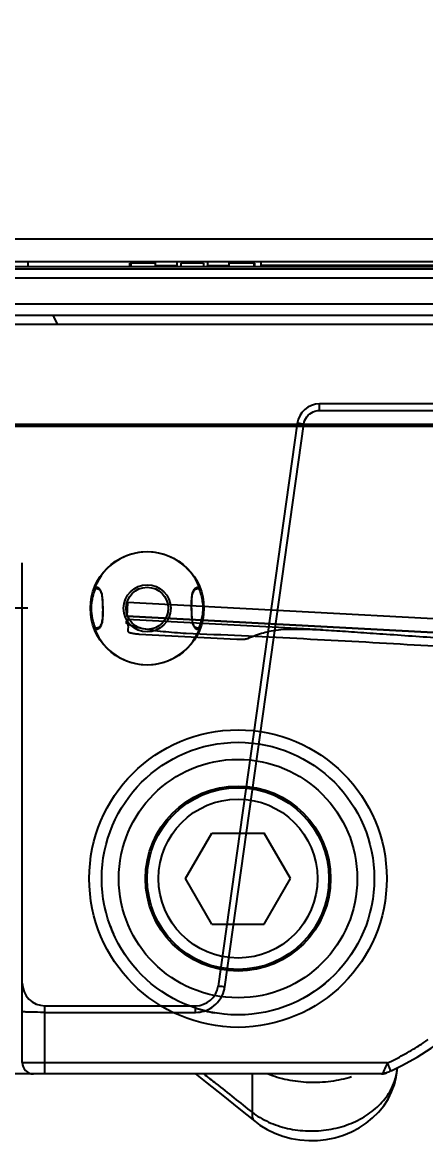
# Model space of a CAD drawing. Header units: millimetres. Extents: x -97344 to -49824, y -57049 to -40247.
# Drawn here: x -63265.7 to -63230.1, y -52856.7 to -52758.8 of the extents above; entities that cross this region are included whole.
import ezdxf

# ---------------------------------------------------------------- set-up
doc = ezdxf.new("R2010")
doc.units = ezdxf.units.MM
doc.header["$LTSCALE"] = 200
doc.header["$PDSIZE"] = -1
doc.linetypes.add('DOT_CENTER', pattern=[14, 12, -1, 0, -1])
for name, color, linetype in [('02___PRT_ALL_AXES', 7, 'Continuous'), ('1', 7, 'Continuous'), ('DIM', 3, 'Continuous'), ('LAY0001', 7, 'Continuous'), ('LAY0011', 7, 'Continuous')]:
    doc.layers.add(name, color=color, linetype=linetype)
doc.styles.add('TSSD_Dimension', font='tssdeng.shx', dxfattribs={"width": 0.7, "bigfont": 'hztxt.shx'})
doc.dimstyles.new('TSSD_20_20', dxfattribs={"dimtxt": 60, "dimasz": 20, "dimexe": 20, "dimexo": 50, "dimgap": 20, "dimtad": 1, "dimdec": 0, "dimzin": 0, "dimdsep": 46, "dimtxsty": 'TSSD_Dimension', "dimblk": 'ARCHTICK', "dimcen": 0, "dimdle": 20, "dimclrt": 7, "dimadec": 0, "dimazin": 0, "dimtfac": 1, "dimtdec": 0, "dimtix": 1, "dimtmove": 2, "dimatfit": 3, "dimfxl": 1, "dimtolj": 1, "dimtzin": 0, "dimarcsym": 0})

# ---------------------------------------------------------------- blocks, each defined once
blk = doc.blocks.new('23-D1024-A_DV_LOCATION_PIN_Absen-PL__338', base_point=(431.261, -3.18))
at = {"color": 7, "linetype": 'Continuous'}
for p, q in [((431.399, 3.03), (431.327, 2.692)), ((431.403, 3.045), (431.399, 3.03)), ((431.525, 3.457), (431.403, 3.045)), ((431.595, 3.644), (431.525, 3.457)), ((431.609, 3.057), (431.571, 2.897)), ((431.617, 3.699), (431.595, 3.644)), ((431.671, 3.28), (431.609, 3.057)), ((431.847, 3.704), (431.617, 3.699)), ((431.72, 3.436), (431.671, 3.28)), ((431.747, 3.513), (431.72, 3.436)), ((431.821, 3.569), (431.747, 3.513)), ((431.834, 3.57), (431.821, 3.569)), ((431.952, 3.537), (431.834, 3.57)), ((432.013, 3.547), (431.847, 3.704)), ((432.049, 3.464), (431.952, 3.537)), ((432.124, 3.287), (432.013, 3.547)), ((432.039, 3.479), (432.013, 3.547)), ((432.069, 3.433), (432.039, 3.479)), ((432.065, 3.452), (432.049, 3.464)), ((432.169, 3.06), (432.124, 3.287)), ((432.171, 3.044), (432.169, 3.06)), ((432.201, 2.701), (432.171, 3.044)), ((440.329, 3.044), (440.299, 2.701)), ((440.331, 3.06), (440.329, 3.044)), ((440.376, 3.287), (440.331, 3.06)), ((440.441, 3.466), (440.376, 3.287)), ((440.461, 3.479), (440.431, 3.433)), ((440.451, 3.464), (440.436, 3.453)), ((440.487, 3.547), (440.441, 3.466)), ((440.548, 3.537), (440.451, 3.464)), ((440.487, 3.547), (440.461, 3.479)), ((440.653, 3.704), (440.487, 3.547)), ((440.666, 3.57), (440.548, 3.537)), ((440.883, 3.699), (440.653, 3.704)), ((440.679, 3.569), (440.666, 3.57)), ((440.753, 3.513), (440.679, 3.569)), ((440.78, 3.436), (440.753, 3.513)), ((440.829, 3.28), (440.78, 3.436)), ((440.891, 3.057), (440.829, 3.28)), ((440.975, 3.457), (440.883, 3.699)), ((440.929, 2.897), (440.891, 3.057)), ((441.097, 3.045), (440.975, 3.457)), ((441.101, 3.03), (441.097, 3.045)), ((441.164, 2.741), (441.101, 3.03)), ((431.327, 2.692), (431.261, 2.149)), ((431.261, 2.149), (431.261, 1.49)), ((431.497, 2.489), (431.458, 2.104)), ((431.458, 2.104), (431.458, 1.535)), ((431.51, 2.579), (431.497, 2.489)), ((431.567, 2.883), (431.51, 2.579)), ((431.571, 2.897), (431.567, 2.883)), ((432.209, 2.473), (432.201, 2.701)), ((432.213, 2.152), (432.209, 2.473)), ((432.213, 1.488), (432.213, 2.152)), ((440.291, 2.473), (440.287, 2.152)), ((440.287, 2.152), (440.287, 1.488)), ((440.294, 2.584), (440.291, 2.473)), ((440.299, 2.701), (440.294, 2.584)), ((440.933, 2.883), (440.929, 2.897)), ((440.99, 2.579), (440.933, 2.883)), ((441.003, 2.489), (440.99, 2.579)), ((441.042, 2.104), (441.003, 2.489)), ((441.042, 1.535), (441.042, 2.104)), ((441.173, 2.692), (441.164, 2.741)), ((441.239, 2.149), (441.173, 2.692)), ((441.25, 1.82), (441.239, 2.149)), ((431.261, 1.49), (431.327, 0.948)), ((431.458, 1.535), (431.497, 1.15)), ((431.497, 1.15), (431.51, 1.06)), ((431.51, 1.06), (431.567, 0.756)), ((432.201, 0.938), (432.209, 1.166)), ((432.209, 1.166), (432.213, 1.488)), ((440.287, 1.488), (440.291, 1.166)), ((440.291, 1.166), (440.294, 1.055)), ((440.294, 1.055), (440.299, 0.938)), ((440.933, 0.756), (440.99, 1.06)), ((440.99, 1.06), (441.003, 1.15)), ((441.003, 1.15), (441.042, 1.535)), ((441.173, 0.948), (441.239, 1.49)), ((441.239, 1.49), (441.25, 1.82)), ((431.327, 0.948), (431.399, 0.61)), ((431.399, 0.61), (431.403, 0.594)), ((431.403, 0.594), (431.525, 0.183)), ((431.525, 0.183), (431.595, -0.005)), ((431.567, 0.756), (431.571, 0.742)), ((431.571, 0.742), (431.609, 0.583)), ((431.609, 0.583), (431.671, 0.359)), ((431.671, 0.359), (431.72, 0.203)), ((431.72, 0.203), (431.747, 0.126)), ((431.747, 0.126), (431.821, 0.07)), ((431.821, 0.07), (431.834, 0.07)), ((431.834, 0.07), (431.952, 0.102)), ((431.847, -0.064), (432.013, 0.092)), ((431.952, 0.102), (432.049, 0.175)), ((432.013, 0.092), (432.124, 0.353)), ((432.013, 0.092), (432.039, 0.16)), ((432.039, 0.16), (432.069, 0.206)), ((432.049, 0.175), (432.065, 0.187)), ((432.124, 0.353), (432.169, 0.58)), ((432.169, 0.58), (432.171, 0.595)), ((432.171, 0.595), (432.201, 0.938)), ((440.299, 0.938), (440.329, 0.595)), ((440.329, 0.595), (440.331, 0.58)), ((440.331, 0.58), (440.376, 0.353)), ((440.376, 0.353), (440.441, 0.173)), ((440.431, 0.206), (440.461, 0.16)), ((440.436, 0.187), (440.451, 0.175)), ((440.441, 0.173), (440.487, 0.092)), ((440.451, 0.175), (440.548, 0.102)), ((440.461, 0.16), (440.487, 0.092)), ((440.487, 0.092), (440.653, -0.064)), ((440.548, 0.102), (440.666, 0.07)), ((440.666, 0.07), (440.679, 0.07)), ((440.679, 0.07), (440.753, 0.126)), ((440.753, 0.126), (440.78, 0.203)), ((440.78, 0.203), (440.829, 0.359)), ((440.829, 0.359), (440.891, 0.583)), ((440.883, -0.06), (440.975, 0.183)), ((440.891, 0.583), (440.929, 0.742)), ((440.929, 0.742), (440.933, 0.756)), ((440.975, 0.183), (441.097, 0.594)), ((441.097, 0.594), (441.101, 0.61)), ((441.101, 0.61), (441.164, 0.898)), ((441.164, 0.898), (441.173, 0.948)), ((431.595, -0.005), (431.617, -0.06)), ((431.617, -0.06), (431.847, -0.064)), ((440.653, -0.064), (440.883, -0.06))]:
    blk.add_line(p, q, dxfattribs=at)
at = {"color": 140, "linetype": 'Continuous'}
for p, q in [((431.747, 3.513), (431.617, 3.699)), ((431.847, 3.704), (431.952, 3.537)), ((440.548, 3.537), (440.653, 3.704)), ((440.883, 3.699), (440.753, 3.513)), ((431.617, -0.06), (431.747, 0.126)), ((431.952, 0.102), (431.847, -0.064)), ((440.653, -0.064), (440.548, 0.102)), ((440.753, 0.126), (440.883, -0.06))]:
    blk.add_line(p, q, dxfattribs=at)
for radius in [2.276, 1.382]:
    blk.add_circle((436.25, 1.82), radius, dxfattribs=at)
at = {"color": 7, "linetype": 'Continuous'}
for start, end in [(22.07712, 157.92288), (202.07712, 337.92288)]:
    blk.add_arc((436.25, 1.82), 5, start, end, dxfattribs=at)
at = {"color": 140, "linetype": 'Continuous'}
for start, end in [(23.16781, 156.83219), (203.16781, 336.83219)]:
    blk.add_arc((436.25, 1.82), 4.789, start, end, dxfattribs=at)
at = {"layer": '1', "color": 1, "linetype": 'DOT_CENTER'}
for p, q in [((436.25, 8.82), (436.25, -5.18)), ((443.25, 1.82), (429.25, 1.82))]:
    blk.add_line(p, q, dxfattribs=at)
blk = doc.blocks.new('PH_23_COMPONENTS_BASESTAND-0_5m_Absen-PL__347', base_point=(431.261, -23.18))
blk.add_blockref('23-D1024-A_DV_LOCATION_PIN_Absen-PL__338', (431.261, -3.18))
blk = doc.blocks.new('23-D1020-B_EXTRUSION-MAIN-BODY_BASESTAND-0_5m_Absen-PL__363', base_point=(418.75, -61.98))
at = {"color": 7, "linetype": 'Continuous'}
for p, q in [((892.007, 18.02), (441.246, 18.02)), ((892.007, 17.82), (441.246, 17.82))]:
    blk.add_line(p, q, dxfattribs=at)
for radius in [13.1, 12]:
    blk.add_circle((461.75, -21.98), radius, dxfattribs=at)
blk = doc.blocks.new('P01_LEG_M16xL80mm_STAINLESS-STEEL__382', base_point=(453.75, -29.98))
at = {"color": 7, "linetype": 'Continuous'}
for p, q in [((457.131, -21.98), (459.441, -17.98)), ((459.441, -17.98), (464.059, -17.98)), ((466.369, -21.98), (464.059, -17.98)), ((459.441, -25.98), (457.131, -21.98)), ((464.059, -25.98), (466.369, -21.98)), ((459.441, -25.98), (464.059, -25.98))]:
    blk.add_line(p, q, dxfattribs=at)
for radius in [8, 7]:
    blk.add_circle((461.75, -21.98), radius, dxfattribs=at)
blk = doc.blocks.new('23-B0029-B_ADJUSTABLE-M16xL80_FOOT-Ø64-STAINLESS-STEEL__383', base_point=(453.75, -29.98))
blk.add_blockref('P01_LEG_M16xL80mm_STAINLESS-STEEL__382', (453.75, -29.98))
blk = doc.blocks.new('23-D0466-B_FOOT-FLANGE_BASESTAND_Absen-M2_9__384', base_point=(450.474, -33.798))
at = {"color": 7, "linetype": 'Continuous'}
for radius in [10.5, 8.15]:
    blk.add_circle((461.75, -21.98), radius, dxfattribs=at)
for start, end in [(199.99998, 203.99999), (299.99994, 311.99996), (252.00008, 260.00013)]:
    blk.add_arc((461.75, -21.98), 12, start, end, dxfattribs=at)
blk = doc.blocks.new('PH_23_FOOT-FLANGE_Absen-M2_9__385', base_point=(450.474, -33.798))
blk.add_blockref('23-D0466-B_FOOT-FLANGE_BASESTAND_Absen-M2_9__384', (450.474, -33.798))
blk = doc.blocks.new('23-A0234-B_FOOT_BASESTAND_Absen-M2_9__386', base_point=(450.474, -33.798))
for name, p in [('PH_23_FOOT-FLANGE_Absen-M2_9__385', (450.474, -33.798)), ('23-B0029-B_ADJUSTABLE-M16xL80_FOOT-Ø64-STAINLESS-STEEL__383', (453.75, -29.98))]:
    blk.add_blockref(name, p)
blk = doc.blocks.new('Top1', base_point=(668.75, -75.52))
for name, p in [('23-D1020-B_EXTRUSION-MAIN-BODY_BASESTAND-0_5m_Absen-PL__363', (418.75, -61.98)), ('PH_23_COMPONENTS_BASESTAND-0_5m_Absen-PL__347', (431.261, -23.18)), ('23-A0234-B_FOOT_BASESTAND_Absen-M2_9__386', (450.474, -33.798))]:
    blk.add_blockref(name, p)
blk = doc.blocks.new('*U1521')
blk.add_blockref('Top1', (0, -50.114))
blk = doc.blocks.new('*U1522')
at = {"layer": 'DIM', "color": 0, "linetype": 'ByBlock', "lineweight": -2, "transparency": 16777216}
blk.add_blockref('*U1521', (6500, 0), dxfattribs=at)
blk = doc.blocks.new('2250')
at = {"color": 7, "linetype": 'Continuous'}
for p, q in [((-45337.856, -64404.84), (-45577.425, -64404.84)), ((-45337.856, -64406.84), (-45577.211, -64406.84)), ((-45577.168, -64407.24), (-45337.931, -64407.24)), ((-45571.361, -64407.443), (-45487.361, -64407.443)), ((-45554.311, -64407.24), (-45554.311, -64406.94)), ((-45552.033, -64406.94), (-45554.311, -64406.94)), ((-45554.226, -64406.94), (-45554.226, -64407.24)), ((-45552.033, -64407.148), (-45552.033, -64406.84)), ((-45552.033, -64407.148), (-45551.915, -64407.195)), ((-45552.033, -64407.148), (-45550.178, -64407.148)), ((-45551.915, -64407.24), (-45551.915, -64407.195)), ((-45550.178, -64406.84), (-45550.178, -64407.148)), ((-45550.08, -64407.24), (-45550.178, -64407.148)), ((-45549.811, -64406.94), (-45549.811, -64407.24)), ((-45547.811, -64406.94), (-45549.811, -64406.94)), ((-45549.69, -64406.94), (-45549.69, -64406.84)), ((-45547.932, -64406.84), (-45547.932, -64406.94)), ((-45547.811, -64406.94), (-45547.811, -64407.24)), ((-45547.443, -64407.148), (-45547.541, -64407.24)), ((-45547.443, -64407.148), (-45547.443, -64406.84)), ((-45547.443, -64407.148), (-45545.589, -64407.148)), ((-45545.707, -64407.195), (-45545.589, -64407.148)), ((-45545.707, -64407.24), (-45545.707, -64407.195)), ((-45545.589, -64406.84), (-45545.589, -64407.148)), ((-45543.311, -64406.94), (-45545.589, -64406.94)), ((-45543.396, -64406.94), (-45543.396, -64407.24)), ((-45543.311, -64407.24), (-45543.311, -64406.94)), ((-45571.361, -64408.24), (-45487.361, -64408.24)), ((-45576.815, -64410.54), (-45438.201, -64410.54)), ((-45341.981, -64411.54), (-45576.708, -64411.54)), ((-45099.048, -64412.34), (-45576.514, -64412.34)), ((-45537.594, -64419.919), (-45537.594, -64419.34)), ((-45522.36, -64419.34), (-45537.594, -64419.34)), ((-45537.594, -64419.919), (-45522.36, -64419.919)), ((-45539.574, -64421.061), (-45546.539, -64470.618)), ((-45545.945, -64470.681), (-45538.98, -64421.124)), ((-45552.778, -64432.373), (-45552.786, -64432.373)), ((-45563.781, -64477.34), (-45563.781, -64433.34)), ((-45557.378, -64435.461), (-45557.413, -64435.458)), ((-45557.32, -64435.595), (-45557.303, -64435.594)), ((-45557.303, -64435.594), (-45557.298, -64435.594)), ((-45548.267, -64435.585), (-45548.262, -64435.585)), ((-45548.262, -64435.585), (-45548.245, -64435.586)), ((-45548.245, -64435.586), (-45548.239, -64435.6)), ((-45548.245, -64435.586), (-45548.239, -64435.6)), ((-45548.152, -64435.449), (-45548.187, -64435.452)), ((-45557.681, -64437.344), (-45557.781, -64437.345)), ((-45556.698, -64437.343), (-45556.685, -64437.343)), ((-45548.864, -64437.336), (-45548.877, -64437.336)), ((-45547.881, -64437.335), (-45547.781, -64437.335)), ((-45557.409, -64439.231), (-45557.375, -64439.227)), ((-45557.317, -64439.093), (-45557.323, -64439.079)), ((-45557.317, -64439.093), (-45557.323, -64439.079)), ((-45557.299, -64439.094), (-45557.316, -64439.093)), ((-45557.295, -64439.094), (-45557.299, -64439.094)), ((-45548.259, -64439.085), (-45548.263, -64439.085)), ((-45548.241, -64439.084), (-45548.259, -64439.085)), ((-45548.183, -64439.218), (-45548.148, -64439.222)), ((-45552.783, -64442.306), (-45552.776, -64442.306)), ((-45561.781, -64478.34), (-45561.781, -64472.34)), ((-45561.781, -64472.34), (-45548.519, -64472.34)), ((-45561.781, -64472.919), (-45548.519, -64472.919)), ((-45548.519, -64472.919), (-45548.519, -64472.34)), ((-45563.768, -64477.344), (-45563.781, -64477.34)), ((-45531.635, -64477.375), (-45561.781, -64477.375)), ((-45531.298, -64478.072), (-45530.343, -64477.605)), ((-45530.753, -64477.95), (-45530.747, -64477.803)), ((-45530.748, -64477.814), (-45530.747, -64477.803)), ((-45530.747, -64477.814), (-45530.746, -64477.803)), ((-45532.14, -64478.34), (-45573.055, -64478.34)), ((-45548.532, -64478.34), (-45547.496, -64479.158)), ((-45543.538, -64478.34), (-45543.538, -64481.718))]:
    blk.add_line(p, q, dxfattribs=at)
for points in [[(-45557.299, -64435.594), (-45557.207, -64435.602), (-45557.123, -64435.625), (-45557.048, -64435.662), (-45556.983, -64435.711), (-45556.93, -64435.77), (-45556.885, -64435.838), (-45556.847, -64435.915), (-45556.814, -64436), (-45556.786, -64436.097), (-45556.763, -64436.204), (-45556.745, -64436.322), (-45556.73, -64436.451), (-45556.718, -64436.589), (-45556.71, -64436.737), (-45556.704, -64436.891), (-45556.701, -64437.051), (-45556.699, -64437.215), (-45556.698, -64437.343)], [(-45548.864, -64437.336), (-45548.863, -64437.203), (-45548.861, -64437.038), (-45548.858, -64436.88), (-45548.853, -64436.731), (-45548.845, -64436.59), (-45548.835, -64436.456), (-45548.821, -64436.33), (-45548.803, -64436.211), (-45548.78, -64436.101), (-45548.752, -64435.999), (-45548.718, -64435.907), (-45548.677, -64435.826), (-45548.63, -64435.756), (-45548.576, -64435.698), (-45548.514, -64435.651), (-45548.442, -64435.616), (-45548.359, -64435.594), (-45548.266, -64435.585)], [(-45556.698, -64437.343), (-45556.698, -64437.476), (-45556.7, -64437.642), (-45556.703, -64437.799), (-45556.709, -64437.948), (-45556.716, -64438.089), (-45556.727, -64438.223), (-45556.74, -64438.35), (-45556.758, -64438.468), (-45556.781, -64438.579), (-45556.809, -64438.68), (-45556.844, -64438.772), (-45556.884, -64438.853), (-45556.932, -64438.923), (-45556.986, -64438.981), (-45557.048, -64439.028), (-45557.119, -64439.063), (-45557.203, -64439.086), (-45557.295, -64439.094)], [(-45548.263, -64439.085), (-45548.355, -64439.077), (-45548.439, -64439.054), (-45548.514, -64439.017), (-45548.578, -64438.968), (-45548.631, -64438.909), (-45548.676, -64438.841), (-45548.715, -64438.765), (-45548.747, -64438.679), (-45548.775, -64438.582), (-45548.798, -64438.475), (-45548.817, -64438.357), (-45548.832, -64438.229), (-45548.843, -64438.09), (-45548.852, -64437.943), (-45548.857, -64437.788), (-45548.861, -64437.628), (-45548.863, -64437.465), (-45548.864, -64437.336)], [(-45530.343, -64477.605), (-45528.997, -64476.86), (-45527.763, -64476.067), (-45527.566, -64475.928)], [(-45531.011, -64479.284), (-45530.844, -64478.622), (-45530.753, -64477.95)], [(-45547.496, -64479.158), (-45546.128, -64480.247), (-45544.697, -64481.391), (-45543.308, -64482.504)], [(-45543.308, -64482.504), (-45542.852, -64482.842), (-45542.219, -64483.228), (-45541.543, -64483.555), (-45540.83, -64483.819), (-45540.089, -64484.017), (-45539.328, -64484.146), (-45538.554, -64484.205), (-45537.776, -64484.193), (-45537.003, -64484.11), (-45536.243, -64483.957), (-45535.504, -64483.735), (-45534.796, -64483.446), (-45534.124, -64483.095), (-45533.498, -64482.683), (-45532.923, -64482.218), (-45532.406, -64481.703), (-45531.953, -64481.145), (-45531.567, -64480.552), (-45531.253, -64479.93), (-45531.011, -64479.284)]]:
    blk.add_lwpolyline(points, dxfattribs=at)
for radius in [5, 2.072, 1.856]:
    blk.add_circle((-45552.781, -64437.34), radius, dxfattribs=at)
for centre, radius, start, end in [((-45537.594, -64421.34), 2, 90, 172), ((-45552.781, -64437.34), 4.967, 90.05661, 157.77864), ((-45552.781, -64437.34), 4.967, 22.33456, 89.97147), ((-45557.32, -64435.495), 0.1, 157.93247, 270.03655), ((-45557.298, -64435.521), 0.0729, 257.78047, 269.6293), ((-45548.267, -64435.512), 0.0728, 270.55404, 282.66442), ((-45548.245, -64435.486), 0.1, 270.06224, 22.18925), ((-45557.317, -64439.193), 0.1, 90.06223, 202.18926), ((-45552.781, -64437.34), 4.967, 202.33456, 269.97147), ((-45557.295, -64439.167), 0.0728, 90.55429, 102.66442), ((-45552.781, -64437.34), 4.967, 270.05661, 337.77864), ((-45548.263, -64439.158), 0.0729, 77.78047, 89.62916), ((-45548.241, -64439.184), 0.1, 337.93247, 90.03656), ((-45561.781, -64470.34), 2, 180, 270), ((-45548.519, -64470.34), 2, 270, 352), ((-45548.524, -64470.317), 2.605, 343.83737, 351.97529), ((-45540.92, -64456.909), 22.466, 298.42407, 302.51546), ((-45539.501, -64459.165), 19.801, 302.56386, 304.01127), ((-45538.709, -64460.34), 18.384, 304.01192, 305.50943), ((-45542.267, -64454.452), 25.269, 294.88349, 298.45933), ((-45562.781, -64477.34), 1, 180, 270), ((-45488.335, -64457.307), 47.724, 204.86521, 205.12173), ((-45532.141, -64477.268), 1.072, 270.02933, 286.08536), ((-45532.139, -64477.277), 1.062, 286.12867, 294.24464), ((-45535.907, -64477.254), 5.213, 331.52629, 333.6485)]:
    blk.add_arc(centre, radius, start, end, dxfattribs=at)
blk.add_ellipse((-45570.181, -64416.969), major_axis=(0, 10.619), ratio=0.996166, start_param=-1.119749, end_param=-1.034134, dxfattribs=at)
for points, knots in [([(-45538.98, -64421.124), (-45538.947, -64420.893), (-45538.762, -64420.44), (-45538.378, -64420.136), (-45538.165, -64420.041)], [0, 0, 0, 0, 0.500096, 1, 1, 1, 1]), ([(-45538.98, -64421.124), (-45539.055, -64421.113), (-45539.191, -64421.098), (-45539.388, -64421.064), (-45539.482, -64421.077), (-45539.572, -64421.046), (-45539.574, -64421.061)], [0, 0, 0, 0, 0.381978, 0.706507, 0.922778, 1, 1, 1, 1]), ([(-45557.681, -64437.344), (-45557.681, -64437.125), (-45557.65, -64436.714), (-45557.523, -64436.128), (-45557.395, -64435.769), (-45557.32, -64435.595)], [0, 0, 0, 0, 0.366883, 0.683641, 1, 1, 1, 1]), ([(-45557.314, -64435.592), (-45557.325, -64435.59), (-45557.349, -64435.578), (-45557.375, -64435.545), (-45557.385, -64435.503), (-45557.382, -64435.474), (-45557.378, -64435.461)], [0, 0, 0, 0, 0.216763, 0.472652, 0.746531, 1, 1, 1, 1]), ([(-45556.685, -64437.343), (-45556.685, -64437.217), (-45556.686, -64437.028), (-45556.693, -64436.78), (-45556.7, -64436.601), (-45556.712, -64436.43), (-45556.73, -64436.268), (-45556.755, -64436.117), (-45556.796, -64435.941), (-45556.857, -64435.784), (-45556.944, -64435.658), (-45557.015, -64435.584), (-45557.096, -64435.527), (-45557.216, -64435.476), (-45557.314, -64435.464), (-45557.378, -64435.461)], [0, 0, 0, 0, 0.171104, 0.254536, 0.335477, 0.413055, 0.486502, 0.555438, 0.619296, 0.730701, 0.779701, 0.825505, 0.869244, 0.912249, 1, 1, 1, 1]), ([(-45548.877, -64437.336), (-45548.877, -64437.209), (-45548.875, -64436.961), (-45548.865, -64436.6), (-45548.839, -64436.269), (-45548.786, -64435.981), (-45548.708, -64435.776), (-45548.622, -64435.649), (-45548.55, -64435.575), (-45548.469, -64435.519), (-45548.35, -64435.466), (-45548.252, -64435.452), (-45548.187, -64435.452)], [0, 0, 0, 0, 0.171102, 0.335479, 0.48663, 0.619158, 0.730777, 0.7798, 0.825516, 0.869217, 0.91222, 1, 1, 1, 1]), ([(-45548.251, -64435.583), (-45548.239, -64435.581), (-45548.215, -64435.568), (-45548.191, -64435.536), (-45548.18, -64435.495), (-45548.183, -64435.466), (-45548.187, -64435.452)], [0, 0, 0, 0, 0.2305, 0.47668, 0.736748, 1, 1, 1, 1]), ([(-45548.245, -64435.586), (-45548.245, -64435.586), (-45548.245, -64435.586), (-45548.245, -64435.586), (-45548.245, -64435.586)], [0, 0, 0, 0, 0.63971, 1, 1, 1, 1]), ([(-45548.239, -64435.6), (-45548.158, -64435.788), (-45548.03, -64436.155), (-45547.909, -64436.738), (-45547.881, -64437.128), (-45547.881, -64437.335)], [0, 0, 0, 0, 0.34485, 0.651253, 1, 1, 1, 1]), ([(-45557.323, -64439.079), (-45557.403, -64438.891), (-45557.531, -64438.524), (-45557.652, -64437.941), (-45557.681, -64437.552), (-45557.681, -64437.344)], [0, 0, 0, 0, 0.34485, 0.651254, 1, 1, 1, 1]), ([(-45556.685, -64437.343), (-45556.684, -64437.47), (-45556.686, -64437.719), (-45556.697, -64438.079), (-45556.723, -64438.41), (-45556.775, -64438.698), (-45556.853, -64438.904), (-45556.94, -64439.03), (-45557.012, -64439.104), (-45557.093, -64439.161), (-45557.212, -64439.213), (-45557.31, -64439.227), (-45557.375, -64439.227)], [0, 0, 0, 0, 0.171101, 0.335478, 0.486629, 0.61916, 0.730777, 0.779799, 0.825515, 0.869217, 0.91222, 1, 1, 1, 1]), ([(-45548.877, -64437.336), (-45548.876, -64437.462), (-45548.876, -64437.651), (-45548.869, -64437.899), (-45548.861, -64438.078), (-45548.849, -64438.249), (-45548.831, -64438.411), (-45548.807, -64438.562), (-45548.766, -64438.738), (-45548.704, -64438.895), (-45548.618, -64439.021), (-45548.546, -64439.095), (-45548.465, -64439.152), (-45548.346, -64439.203), (-45548.248, -64439.215), (-45548.183, -64439.218)], [0, 0, 0, 0, 0.171105, 0.254537, 0.335479, 0.413058, 0.486508, 0.555456, 0.619315, 0.730687, 0.779696, 0.825506, 0.869245, 0.912251, 1, 1, 1, 1]), ([(-45547.881, -64437.335), (-45547.881, -64437.555), (-45547.911, -64437.965), (-45548.039, -64438.551), (-45548.166, -64438.91), (-45548.241, -64439.084)], [0, 0, 0, 0, 0.366883, 0.683641, 1, 1, 1, 1]), ([(-45557.311, -64439.096), (-45557.323, -64439.099), (-45557.347, -64439.111), (-45557.371, -64439.144), (-45557.382, -64439.185), (-45557.379, -64439.213), (-45557.375, -64439.227)], [0, 0, 0, 0, 0.230501, 0.47668, 0.736748, 1, 1, 1, 1]), ([(-45557.316, -64439.093), (-45557.316, -64439.093), (-45557.317, -64439.093), (-45557.317, -64439.093), (-45557.317, -64439.093)], [0, 0, 0, 0, 0.639711, 1, 1, 1, 1]), ([(-45548.248, -64439.087), (-45548.236, -64439.089), (-45548.212, -64439.101), (-45548.187, -64439.134), (-45548.176, -64439.176), (-45548.179, -64439.205), (-45548.183, -64439.218)], [0, 0, 0, 0, 0.216764, 0.472653, 0.746533, 1, 1, 1, 1]), ([(-45545.945, -64470.681), (-45546.02, -64470.67), (-45546.156, -64470.655), (-45546.352, -64470.62), (-45546.447, -64470.634), (-45546.537, -64470.603), (-45546.539, -64470.618)], [0, 0, 0, 0, 0.381978, 0.706507, 0.922778, 1, 1, 1, 1]), ([(-45563.712, -64472.867), (-45563.729, -64472.865), (-45563.746, -64472.86), (-45563.781, -64472.855), (-45563.781, -64472.849)], [0, 0, 0, 0, 0.726733, 1, 1, 1, 1]), ([(-45563.195, -64472.898), (-45563.253, -64472.896), (-45563.425, -64472.889), (-45563.598, -64472.882), (-45563.712, -64472.867)], [0, 0, 0, 0, 0.332921, 1, 1, 1, 1]), ([(-45561.781, -64472.919), (-45561.91, -64472.919), (-45562.382, -64472.917), (-45562.853, -64472.91), (-45563.195, -64472.898)], [0, 0, 0, 0, 0.274371, 1, 1, 1, 1]), ([(-45563.25, -64477.363), (-45563.315, -64477.362), (-45563.487, -64477.356), (-45563.661, -64477.36), (-45563.768, -64477.344)], [0, 0, 0, 0, 0.376763, 1, 1, 1, 1]), ([(-45561.781, -64477.375), (-45561.917, -64477.375), (-45562.407, -64477.374), (-45562.897, -64477.37), (-45563.25, -64477.363)], [0, 0, 0, 0, 0.278907, 1, 1, 1, 1]), ([(-45531.636, -64477.375), (-45531.667, -64477.446), (-45531.771, -64477.702), (-45531.9, -64477.946), (-45531.977, -64478.129)], [0, 0, 0, 0, 0.280544, 1, 1, 1, 1]), ([(-45531.299, -64478.069), (-45531.401, -64478.117), (-45531.536, -64478.178), (-45531.671, -64478.234), (-45531.703, -64478.246)], [0, 0, 0, 0, 0.773951, 1, 1, 1, 1]), ([(-45531.298, -64478.072), (-45531.311, -64478.075), (-45531.323, -64477.996), (-45531.384, -64477.927), (-45531.453, -64477.754), (-45531.513, -64477.637), (-45531.545, -64477.568)], [0, 0, 0, 0, 0.071587, 0.276773, 0.596387, 1, 1, 1, 1]), ([(-45531.236, -64479.568), (-45531.099, -64479.291), (-45530.877, -64478.719), (-45530.77, -64478.115), (-45530.747, -64477.814)], [0, 0, 0, 0, 0.505795, 1, 1, 1, 1]), ([(-45547.795, -64478.339), (-45547.44, -64478.619), (-45546.019, -64479.742), (-45544.602, -64480.872), (-45543.538, -64481.718)], [0, 0, 0, 0, 0.249638, 1, 1, 1, 1]), ([(-45534.8, -64478.604), (-45535.388, -64478.792), (-45536.626, -64479.059), (-45538.528, -64479.146), (-45540.412, -64478.926), (-45541.617, -64478.571), (-45542.183, -64478.34)], [0, 0, 0, 0, 0.246501, 0.501935, 0.756355, 1, 1, 1, 1]), ([(-45532.033, -64478.242), (-45532.041, -64478.256), (-45532.064, -64478.298), (-45532.107, -64478.34), (-45532.14, -64478.34)], [0, 0, 0, 0, 0.333012, 1, 1, 1, 1]), ([(-45531.703, -64478.246), (-45531.773, -64478.287), (-45531.901, -64478.298), (-45532.007, -64478.259), (-45532.035, -64478.246)], [0, 0, 0, 0, 0.722158, 1, 1, 1, 1]), ([(-45543.538, -64481.718), (-45543.093, -64482.057), (-45542.092, -64482.642), (-45540.416, -64483.194), (-45538.613, -64483.418), (-45536.789, -64483.298), (-45535.049, -64482.843), (-45533.493, -64482.078), (-45532.21, -64481.046), (-45531.568, -64480.188), (-45531.325, -64479.739)], [0, 0, 0, 0, 0.121657, 0.249639, 0.381555, 0.514353, 0.644852, 0.770281, 0.888804, 1, 1, 1, 1]), ([(-45543.538, -64481.718), (-45543.546, -64481.803), (-45543.55, -64481.963), (-45543.516, -64482.186), (-45543.438, -64482.372), (-45543.355, -64482.467), (-45543.308, -64482.504)], [0, 0, 0, 0, 0.30052, 0.562257, 0.791048, 1, 1, 1, 1])]:
    blk.add_open_spline(points, degree=3, knots=knots, dxfattribs=at)
for points in [[(-45538.165, -64420.041), (-45537.987, -64419.961), (-45537.788, -64419.919), (-45537.594, -64419.919)], [(-45547.085, -64472.487), (-45546.586, -64472.157), (-45546.188, -64471.616), (-45546.022, -64471.042)], [(-45548.519, -64472.919), (-45548.02, -64472.919), (-45547.502, -64472.763), (-45547.085, -64472.487)], [(-45531.977, -64478.129), (-45531.994, -64478.168), (-45532.01, -64478.207), (-45532.033, -64478.242)]]:
    blk.add_open_spline(points, degree=3, dxfattribs=at)
at = {"layer": '02___PRT_ALL_AXES', "color": 7, "linetype": 'Continuous'}
blk.add_line((-45563.281, -64406.84), (-45563.281, -64407.24), dxfattribs=at)
at = {"layer": 'LAY0001', "color": 7, "linetype": 'Continuous'}
for p, q in [((-45554.518, -64436.823), (-45554.584, -64438.071)), ((-45510.422, -64439.17), (-45554.518, -64436.823)), ((-45510.488, -64440.418), (-45554.584, -64438.071)), ((-45510.486, -64440.377), (-45554.582, -64438.03)), ((-45537.331, -64439.24), (-45554.534, -64438.324)), ((-45553.481, -64439.602), (-45544.874, -64440.06))]:
    blk.add_line(p, q, dxfattribs=at)
for points, knots in [([(-45549.335, -64439.556), (-45549.683, -64439.541), (-45550.366, -64439.5), (-45551.356, -64439.406), (-45552.266, -64439.286), (-45553.061, -64439.149), (-45553.701, -64439.011), (-45554.192, -64438.867), (-45554.461, -64438.769), (-45554.62, -64438.659), (-45554.613, -64438.614)], [0, 0, 0, 0, 0.19254, 0.378813, 0.550575, 0.700905, 0.824369, 0.916467, 0.974707, 1, 1, 1, 1]), ([(-45554.613, -64438.614), (-45554.597, -64438.515), (-45554.532, -64438.164), (-45554.452, -64438.881), (-45554.471, -64439.103), (-45554.47, -64439.367)], [0, 0, 0, 0, 0.222251, 0.412575, 1, 1, 1, 1]), ([(-45554.47, -64439.367), (-45554.47, -64439.38), (-45554.446, -64439.413), (-45554.385, -64439.445), (-45554.293, -64439.481), (-45554.17, -64439.514), (-45554.023, -64439.544), (-45553.854, -64439.57), (-45553.672, -64439.59), (-45553.546, -64439.599), (-45553.481, -64439.602)], [0, 0, 0, 0, 0.039201, 0.104861, 0.200203, 0.323369, 0.470104, 0.635607, 0.814279, 1, 1, 1, 1]), ([(-45510.564, -64441.847), (-45513.769, -64441.597), (-45520.206, -64441.134), (-45529.889, -64440.527), (-45539.607, -64439.996), (-45546.093, -64439.693), (-45549.335, -64439.556)], [0, 0, 0, 0, 0.248316, 0.498455, 0.749368, 1, 1, 1, 1]), ([(-45543.929, -64439.988), (-45543.702, -64439.889), (-45543.247, -64439.707), (-45542.555, -64439.483), (-45542.089, -64439.367), (-45541.857, -64439.319)], [0, 0, 0, 0, 0.340667, 0.673591, 1, 1, 1, 1]), ([(-45541.857, -64439.319), (-45541.578, -64439.263), (-45540.988, -64439.19), (-45540.084, -64439.159), (-45539.152, -64439.165), (-45538.217, -64439.195), (-45537.273, -64439.241), (-45536.305, -64439.299), (-45535.296, -64439.364), (-45534.238, -64439.437), (-45533.139, -64439.515), (-45532.394, -64439.567), (-45532.017, -64439.593)], [0, 0, 0, 0, 0.086509, 0.18023, 0.275129, 0.369905, 0.465009, 0.562367, 0.664918, 0.772857, 0.884972, 1, 1, 1, 1]), ([(-45532.017, -64439.593), (-45531.161, -64439.651), (-45529.439, -64439.772), (-45526.843, -64439.953), (-45524.219, -64440.134), (-45521.574, -64440.309), (-45518.914, -64440.477), (-45516.243, -64440.635), (-45513.566, -64440.782), (-45511.78, -64440.872), (-45510.887, -64440.916)], [0, 0, 0, 0, 0.121519, 0.244571, 0.368875, 0.494153, 0.620141, 0.746599, 0.873296, 1, 1, 1, 1]), ([(-45544.874, -64440.06), (-45544.823, -64440.063), (-45544.723, -64440.067), (-45544.576, -64440.068), (-45544.436, -64440.065), (-45544.305, -64440.058), (-45544.187, -64440.046), (-45544.084, -64440.031), (-45544, -64440.013), (-45543.95, -64439.997), (-45543.929, -64439.988)], [0, 0, 0, 0, 0.159464, 0.315104, 0.463704, 0.602011, 0.727104, 0.836554, 0.928196, 1, 1, 1, 1])]:
    blk.add_open_spline(points, degree=3, knots=knots, dxfattribs=at)
at = {"layer": 'LAY0011', "color": 7, "linetype": 'Continuous'}
for p, q in [((-45098.35, -64406.84), (-45577.211, -64406.84)), ((-45542.781, -64406.84), (-45542.781, -64407.24)), ((-45515.781, -64407.14), (-45542.781, -64407.14))]:
    blk.add_line(p, q, dxfattribs=at)
blk = doc.blocks.new('*U1514')
at = {"layer": 'DIM', "color": 3}
blk.add_blockref('2250', (45347.11, 64440.647), dxfattribs=at)
blk = doc.blocks.new('*U1516')
at = {"layer": 'DIM', "color": 0, "linetype": 'ByBlock', "lineweight": -2, "transparency": 16777216}
blk.add_blockref('*U1514', (6500, 0), dxfattribs=at)
blk = doc.blocks.new('_ArchTick')
at = {"color": 0, "linetype": 'ByBlock', "const_width": 0.5}
blk.add_lwpolyline([(-0.7071, -0.7071), (0.7071, 0.7071)], dxfattribs=at)
blk = doc.blocks.new('*D1602')
at = {"layer": 'Defpoints', "color": 0, "transparency": 16777216}
for p in [(-57789.665, -52343.765), (-69789.665, -52769.04), (-57789.665, -52769.04)]:
    blk.add_point(p, dxfattribs=at)
at = {"layer": 'DIM', "color": 0, "lineweight": -2, "transparency": 16777216}
for p, q in [((-69789.665, -52719.04), (-69789.665, -52323.765)), ((-57789.665, -52719.04), (-57789.665, -52323.765)), ((-69809.665, -52343.765), (-57769.665, -52343.765))]:
    blk.add_line(p, q, dxfattribs=at)
at = {"layer": 'DIM', "color": 0, "lineweight": -2, "transparency": 16777216, "xscale": 20, "yscale": 20, "zscale": 20, "rotation": 180}
blk.add_blockref('_ArchTick', (-69789.665, -52343.765), dxfattribs=at)
at = {"layer": 'DIM', "color": 0, "lineweight": -2, "transparency": 16777216, "xscale": 20, "yscale": 20, "zscale": 20}
blk.add_blockref('_ArchTick', (-57789.665, -52343.765), dxfattribs=at)
at = {"layer": 'DIM', "color": 7, "transparency": 16777216, "insert": (-63789.665, -52293.765), "char_height": 60, "attachment_point": 5, "style": 'TSSD_Dimension'}
blk.add_mtext('\\A1;12000', dxfattribs=at)

msp = doc.modelspace()

# ---------------------------------------------------------------- block references
at = {"layer": 'DIM', "color": 3}
for name, p in [('*U1522', (-69539.665, -52837.614)), ('*U1516', (-69548.994, -52813.697))]:
    msp.add_blockref(name, p, dxfattribs=at)

# ---------------------------------------------------------------- dimensions: what is measured, and where the dimension line sits
at = {"layer": 'DIM'}
dim = msp.add_linear_dim(base=(-57789.665, -52343.765), p1=(-69789.665, -52769.04), p2=(-57789.665, -52769.04), dimstyle='TSSD_20_20', dxfattribs=at)
dim.commit()
dim.dimension.update_dxf_attribs({"geometry": '*D1602', "text_midpoint": (-63789.665, -52293.765)})

doc.saveas('drawing.dxf')
